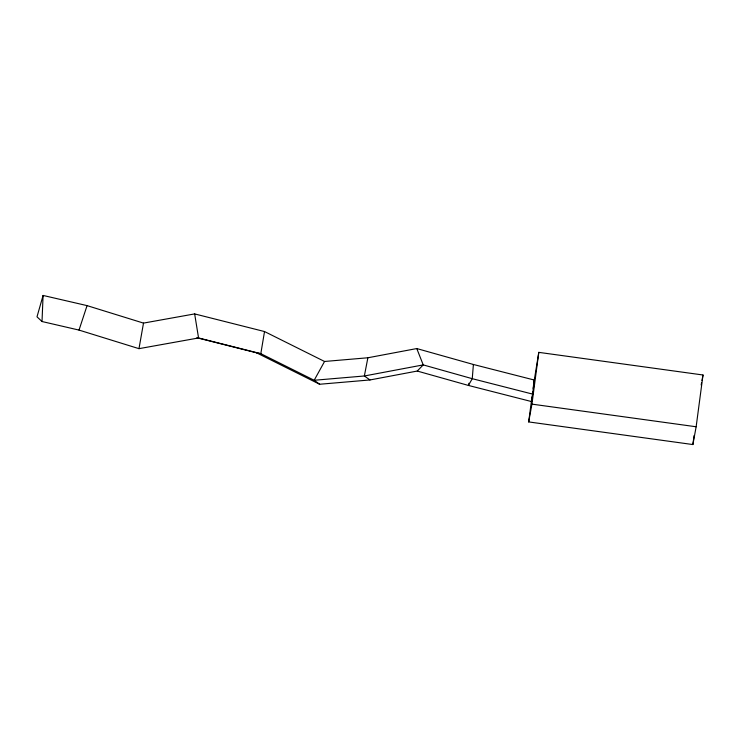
<?xml version="1.0" encoding="UTF-8"?>
<svg xmlns="http://www.w3.org/2000/svg" width="740" height="740" viewBox="0 0 740 740"><rect width="100%" height="100%" fill="white"/><g stroke="black" fill="none" stroke-linecap="round" stroke-linejoin="round"><path stroke-width="1.11" d="M319.634 384.254L314.176 380.268L260.813 353.674L198.561 337.958L138.981 348.66L79.014 330.086L42.014 321.521L43.087 295.445L87.061 305.62L143.505 323.103L194.657 313.908L264.522 331.548L324.555 361.471L367.873 357.772L416.777 348.559L473.397 364.478L534.484 380.082L531.635 401.589L468.42 385.438L417.249 371.045L369.982 379.953L319.634 384.254L256.614 352.841L196.822 337.745M473.397 364.478L472.259 378.686L468.42 385.438L468.947 383.237M533.891 382.525L538.794 352.36L703 374.995L696.146 426.767L692.88 444.555L528.674 421.92L531.958 397.158M532.402 393.782L532.698 391.534M533.152 388.158L533.596 384.782M531.635 401.589L532.985 391.404M533.281 389.138L534.484 380.082M528.674 421.92L531.94 404.132L538.794 352.36M692.88 444.555L694.074 435.546M264.522 331.548L260.813 353.674L256.614 352.841M138.981 348.66L143.505 323.103M701.168 385.004L701.576 382.774M701.982 380.554L703 374.995M367.873 357.772L364.358 375.985L369.982 379.953M43.087 295.445L37 316.822L42.014 321.521M79.014 330.086L87.061 305.62M324.555 361.471L314.176 380.268L364.358 375.985L423.225 364.894L472.259 378.686L532.994 394.198M417.249 371.045L423.225 364.894L416.777 348.559M531.94 404.132L696.146 426.767M194.657 313.908L198.561 337.958"/></g></svg>
